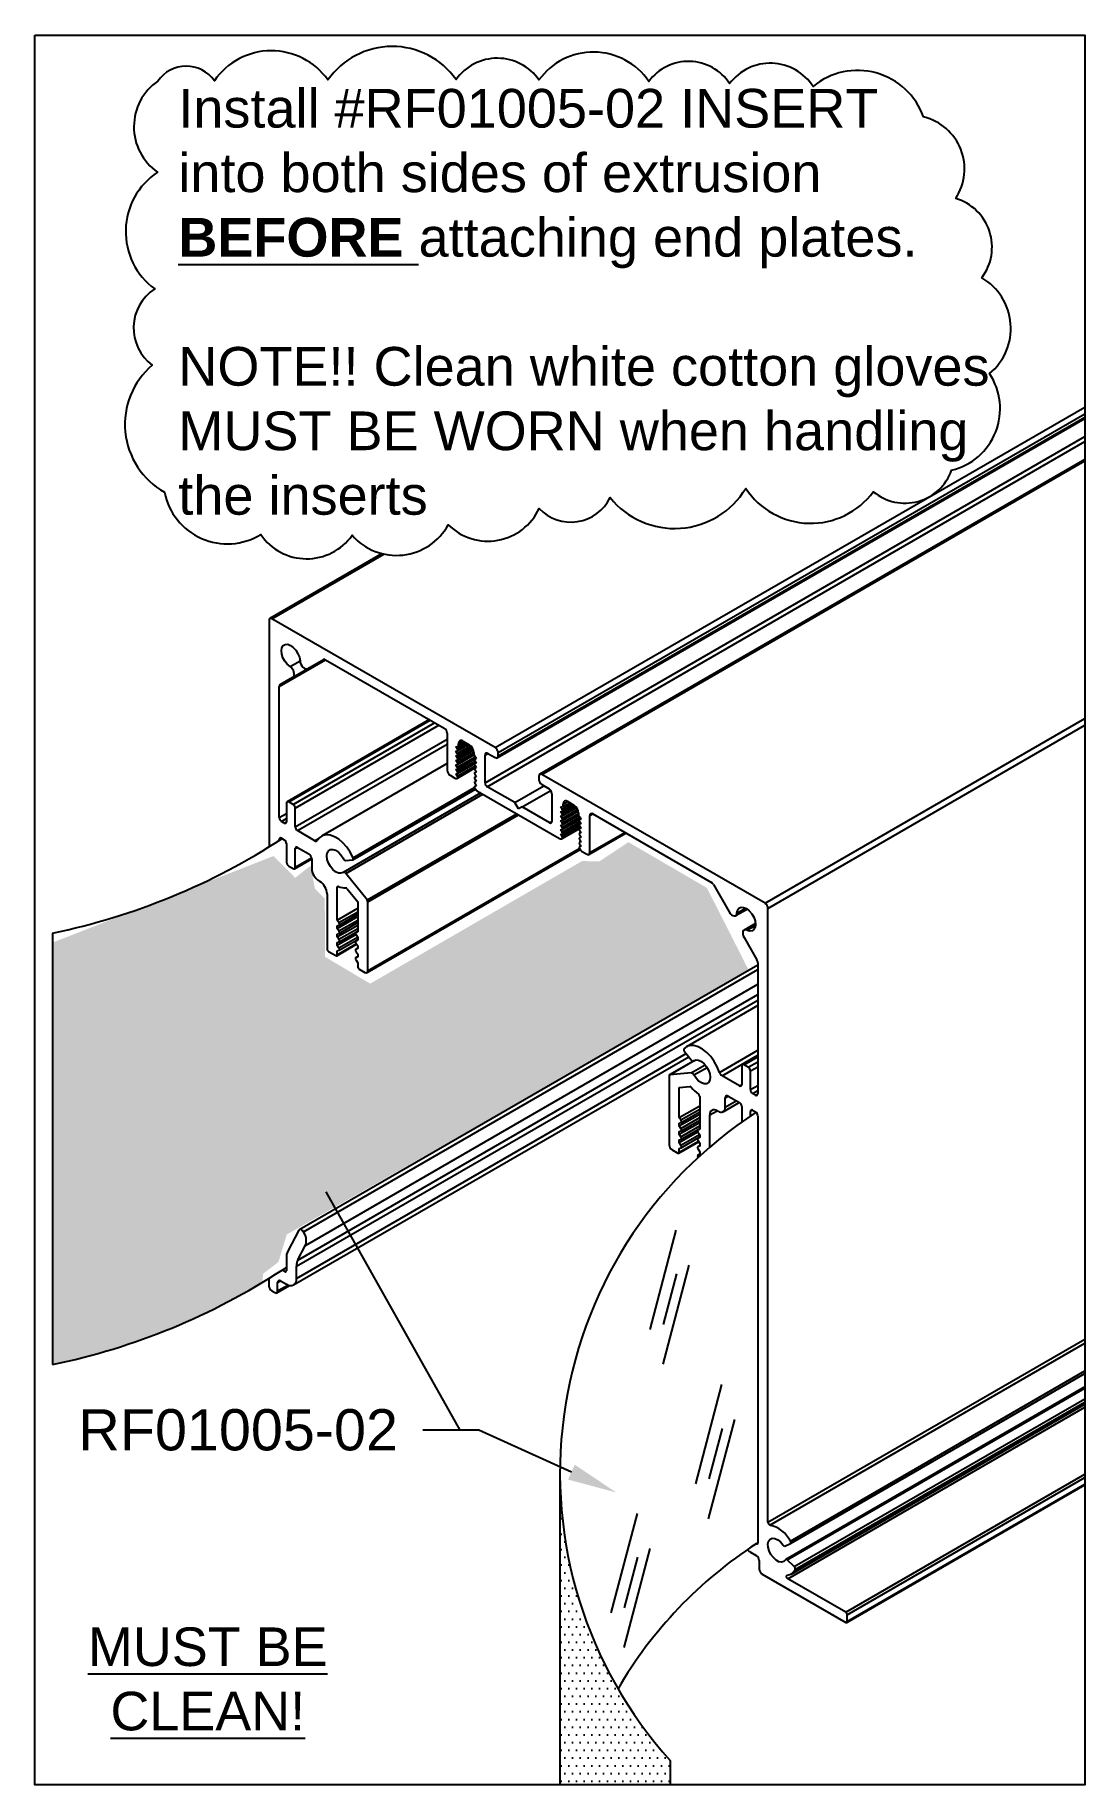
# Model space of a CAD drawing. Extents: x 0 to 5.1, y -8.5 to 0.
import ezdxf
from ezdxf import colors
from ezdxf.entities.mleader import LeaderData, LeaderLine
from ezdxf.math import Vec2, Vec3

# ---------------------------------------------------------------- set-up
doc = ezdxf.new("R2010")
doc.units = 0
doc.header["$LTSCALE"] = 0.5
doc.header["$MEASUREMENT"] = 0
for name, color, linetype in [('Dimension', 10, 'CONTINUOUS'), ('FAB DWG', 221, 'CONTINUOUS'), ('Housing', 150, 'CONTINUOUS')]:
    doc.layers.add(name, color=color, linetype=linetype)
doc.layers.add('Text-Unprinted', color=131, linetype='CONTINUOUS', plot=False)
doc.styles.add('LSAD_Standard', font='arial.ttf')
doc.styles.get("Standard").update_dxf_attribs({"font": 'arial.ttf'})

msp = doc.modelspace()

# ---------------------------------------------------------------- hatches: boundary and pattern name
at = {"layer": 'Dimension', "transparency": 16777216}
h = msp.add_hatch(dxfattribs=at)
h.set_pattern_fill('DOTS', color=256, scale=0.6)
h.set_pattern_definition([(0, (-409.49455, -2022.157356), (0.01875000015, 0.0375000003), [0, -0.0375000003])])
h.paths.add_polyline_path([(3.4693, -4.5471), (3.2642, -4.1431), (2.883, -3.9211), (2.7413, -4.0148), (2.6577, -4.0128), (1.6284, -4.6084), (1.4096, -4.4784), (1.4076, -4.1951), (1.3601, -4.1468), (1.3383, -4.0359), (1.2637, -4.0942), (1.1591, -3.9883), (0.7513, -4.1481, -0.02301), (0.473, -4.2572), (0.0851, -4.4091), (0.0851, -6.4585, 0.085024), (1.1067, -6.0584), (1.1069, -6.0189), (1.1828, -5.9603), (1.223, -5.827)])
h = msp.add_hatch(dxfattribs=at)
h.set_pattern_fill('DOTS', color=256, scale=0.6)
h.set_pattern_definition([(0, (-409.49455, -2022.157356), (0.01875000015, 0.0375000003), [0, -0.0375000003])])
edge = h.paths.add_edge_path()
edge.add_arc((4.6382, -6.9862), 2.0878, 180, 221.96808, ccw=False)
edge.add_line((2.5505, -6.9862), (2.5505, -8.5004))
edge.add_arc((2.8182, -11.1281), 2.6413, 84.18217, 95.81783, ccw=False)
edge.add_line((3.0859, -8.5004), (3.0859, -8.3823))

# ---------------------------------------------------------------- linework, layer by layer
for p, q in [((0.0851, -4.3626), (0.0851, -6.4585)), ((3.1134, -5.8061), (2.9863, -6.2877)), ((3.1764, -5.9757), (3.0493, -6.4573)), ((3.1163, -6.0186), (3.0517, -6.2636)), ((3.3352, -6.5563), (3.208, -7.038)), ((3.3981, -6.7259), (3.271, -7.2076)), ((3.3381, -6.7688), (3.2734, -7.0138)), ((2.5505, -8.5004), (2.5505, -6.9862)), ((2.9246, -7.1827), (2.7975, -7.6644)), ((2.9875, -7.3523), (2.8604, -7.834)), ((2.9275, -7.3952), (2.8628, -7.6402)), ((3.0859, -8.3823), (3.0859, -8.5004))]:
    msp.add_line(p, q, dxfattribs=at)
for centre, radius, start, end in [((-0.5721, -1.1805), 3.2493, 281.66991, 303.06345), ((4.6382, -6.9862), 2.0878, 122.90589, 221.96808), ((-0.5721, -3.2764), 3.2493, 281.66991, 303.06345), ((4.6382, -9.082), 2.0878, 122.90589, 149.87123)]:
    msp.add_arc(centre, radius, start, end, dxfattribs=at)
at = {"layer": 'FAB DWG', "transparency": 16777216}
msp.add_lwpolyline([(0.5968, -0.2237, 0.520567), (0.5947, -0.6666, 0.520567), (0.5817, -1.2336, 0.520567), (0.5692, -1.6044, 0.520567), (0.6291, -2.2213, 0.520567), (1.0963, -2.4268, 0.520567), (1.5405, -2.4305, 0.520567), (2.0078, -2.3788, 0.520567), (2.4491, -2.3004, 0.520567), (2.794, -2.2474, 0.520567), (3.4528, -2.2025, 0.520567), (4.0726, -2.2189, 0.520567), (4.4531, -2.1143, 0.520567), (4.637, -1.6448, 0.520567), (4.5999, -1.1793, 0.520567), (4.4727, -0.7936, 0.520567), (4.3165, -0.3982, 0.520567), (3.78, -0.2499, 0.520567), (3.3747, -0.2358, 0.520567), (2.9819, -0.2252, 0.520567), (2.4481, -0.2186, 0.520567), (2.0458, -0.2167, 0.520567), (1.4231, -0.2185, 0.520567), (0.8713, -0.2219, 0.520567)], format="xyb", close=True, dxfattribs=at)
at = {"layer": 'Housing', "linetype": 'Continuous', "lineweight": 25, "transparency": 16777216}
for p, q in [((2.2354, -3.4614), (5.1009, -1.8072)), ((2.2454, -3.5114), (5.1009, -1.8629)), ((2.2496, -3.4859), (5.1009, -1.8398)), ((2.2496, -3.5022), (5.1009, -1.8561)), ((2.1864, -3.6331), (5.1009, -1.9506)), ((2.197, -3.6515), (5.1009, -1.9751)), ((5.1009, -2.0622), (2.4521, -3.5913)), ((2.4621, -3.5923), (5.1009, -2.0689)), ((1.6867, -2.5195), (1.1411, -2.8344)), ((1.1511, -2.8354), (1.695, -2.5214)), ((1.137, -2.8436), (1.137, -3.944)), ((2.2354, -3.4614), (1.1511, -2.8354)), ((1.1865, -3.1646), (1.4115, -3.0347)), ((1.1906, -3.1555), (1.4021, -3.0334)), ((1.2391, -3.0682), (1.2875, -3.0403)), ((1.2531, -3.1194), (1.402, -3.0335)), ((1.3248, -3.078), (1.4018, -3.0335)), ((1.3248, -3.078), (1.4015, -3.0337)), ((1.4115, -3.0347), (1.9884, -3.3677)), ((1.1906, -3.1555), (1.2531, -3.1194)), ((1.1865, -3.8016), (1.1865, -3.1646)), ((1.9158, -3.3258), (1.2249, -3.7246)), ((1.2324, -3.7254), (1.9202, -3.3284)), ((1.2537, -3.7376), (1.9414, -3.3406)), ((1.2643, -3.756), (1.9626, -3.3529)), ((2.0025, -3.3922), (2.0025, -3.5719)), ((3.5464, -4.2182), (5.1009, -3.3208)), ((3.5606, -4.2427), (5.1009, -3.3535)), ((1.2643, -3.8465), (2.0025, -3.4203)), ((1.2749, -3.8648), (2.0025, -3.4448)), ((2.045, -3.4577), (2.0573, -3.4541)), ((2.0515, -3.4679), (2.045, -3.4577)), ((2.045, -3.4798), (2.0513, -3.4779)), ((2.0515, -3.4899), (2.045, -3.4798)), ((2.0515, -3.4679), (2.0981, -3.441)), ((2.0515, -3.4899), (2.1162, -3.4525)), ((2.0515, -3.5119), (2.1274, -3.4682)), ((2.0519, -3.4777), (2.1068, -3.446)), ((2.0519, -3.4997), (2.1221, -3.4592)), ((2.0519, -3.5218), (2.1304, -3.4765)), ((2.0573, -3.4427), (2.0792, -3.43)), ((2.0573, -3.4541), (2.0891, -3.4358)), ((2.0573, -3.4541), (2.0573, -3.4427)), ((2.0792, -3.43), (2.1097, -3.4477)), ((2.0025, -3.5389), (1.3918, -3.8915)), ((2.045, -3.5018), (2.0513, -3.5)), ((2.0515, -3.5119), (2.045, -3.5018)), ((2.045, -3.5239), (2.0513, -3.522)), ((2.0515, -3.534), (2.045, -3.5239)), ((2.045, -3.5459), (2.0513, -3.5441)), ((2.0515, -3.556), (2.045, -3.5459)), ((2.045, -3.568), (2.0513, -3.5661)), ((2.0515, -3.5781), (2.045, -3.568)), ((2.0515, -3.534), (2.1316, -3.4877)), ((2.0515, -3.556), (2.1379, -3.5062)), ((2.0515, -3.5781), (2.1379, -3.5282)), ((2.0515, -3.6001), (2.1379, -3.5502)), ((2.0519, -3.5438), (2.132, -3.4976)), ((2.0519, -3.5659), (2.1429, -3.5133)), ((2.0519, -3.5879), (2.1429, -3.5354)), ((2.0519, -3.61), (2.1429, -3.5574)), ((2.1316, -3.4856), (2.1316, -3.4971)), ((2.1316, -3.4971), (2.1439, -3.5149)), ((2.1433, -3.514), (2.137, -3.5176)), ((2.1433, -3.536), (2.137, -3.5397)), ((2.1433, -3.5581), (2.137, -3.5617)), ((2.1374, -3.5175), (2.1433, -3.514)), ((2.1439, -3.5149), (2.1374, -3.5175)), ((2.1374, -3.5395), (2.1433, -3.5361)), ((2.1439, -3.5369), (2.1374, -3.5395)), ((2.1374, -3.5615), (2.1433, -3.5581)), ((2.1439, -3.559), (2.1374, -3.5615)), ((2.1376, -3.5278), (2.1439, -3.5369)), ((2.1376, -3.5499), (2.1439, -3.559)), ((2.1864, -3.4984), (2.2005, -3.4902)), ((2.1864, -3.6331), (2.1864, -3.4984)), ((2.2005, -3.4902), (2.2354, -3.5104)), ((2.2496, -3.5022), (2.2496, -3.4859)), ((2.0167, -3.5964), (2.0398, -3.6097)), ((2.045, -3.59), (2.0513, -3.5882)), ((2.0515, -3.6001), (2.045, -3.59)), ((2.0489, -3.6112), (2.0515, -3.6101)), ((2.1433, -3.5801), (2.137, -3.5838)), ((2.1433, -3.6022), (2.137, -3.6058)), ((2.1433, -3.6242), (2.137, -3.6279)), ((2.1433, -3.6463), (2.137, -3.6499)), ((2.1374, -3.5836), (2.1433, -3.5802)), ((2.1439, -3.581), (2.1374, -3.5836)), ((2.1374, -3.6056), (2.1433, -3.6022)), ((2.1439, -3.6031), (2.1374, -3.6056)), ((2.1374, -3.6277), (2.1433, -3.6243)), ((2.1439, -3.6251), (2.1374, -3.6277)), ((2.1374, -3.6497), (2.1433, -3.6463)), ((2.1439, -3.6472), (2.1374, -3.6497)), ((2.1376, -3.5719), (2.1439, -3.581)), ((2.1376, -3.5939), (2.1439, -3.6031)), ((2.1376, -3.616), (2.1439, -3.6251)), ((2.1376, -3.638), (2.1439, -3.6472)), ((2.3308, -3.7287), (2.197, -3.6515)), ((2.3308, -3.7287), (2.4722, -3.6471)), ((2.448, -3.6004), (2.448, -3.6167)), ((3.5464, -4.2182), (2.4621, -3.5923)), ((2.4621, -3.6412), (2.4971, -3.6614)), ((1.2218, -3.7315), (1.2218, -3.822)), ((1.2537, -3.7376), (1.2324, -3.7254)), ((2.1652, -3.6821), (1.4973, -4.0677)), ((1.5101, -4.0731), (2.1763, -3.6885)), ((1.5443, -4.0064), (2.1394, -3.6629)), ((1.5452, -3.9965), (2.1356, -3.6556)), ((2.1374, -3.6597), (2.14, -3.6638)), ((2.1491, -3.6728), (2.5485, -3.9034)), ((2.3488, -3.7599), (2.3308, -3.7287)), ((2.3668, -3.7495), (2.5055, -3.6694)), ((2.5112, -3.6859), (2.5112, -3.8206)), ((2.5602, -3.7615), (2.6068, -3.7346)), ((2.5605, -3.7713), (2.6155, -3.7396)), ((2.5659, -3.7364), (2.5879, -3.7237)), ((2.5659, -3.7478), (2.5978, -3.7294)), ((2.5659, -3.7478), (2.5659, -3.7364)), ((2.5879, -3.7237), (2.6184, -3.7413)), ((1.1865, -3.8016), (1.2218, -3.7812)), ((1.1971, -3.8199), (1.2218, -3.8057)), ((1.2112, -3.8281), (1.1971, -3.8199)), ((1.2112, -3.8281), (1.2218, -3.822)), ((1.2643, -3.8465), (1.2643, -3.756)), ((1.6135, -4.2018), (2.3395, -3.7827)), ((1.6171, -4.2109), (2.3492, -3.7883)), ((2.3668, -3.7495), (2.3488, -3.7599)), ((2.5006, -3.8267), (2.3668, -3.7495)), ((2.5006, -3.8267), (2.5112, -3.8206)), ((2.5536, -3.7514), (2.5659, -3.7478)), ((2.5602, -3.7615), (2.5536, -3.7514)), ((2.5536, -3.7734), (2.5599, -3.7716)), ((2.5602, -3.7836), (2.5536, -3.7734)), ((2.5536, -3.7955), (2.5599, -3.7936)), ((2.5602, -3.8056), (2.5536, -3.7955)), ((2.5536, -3.8175), (2.5599, -3.8157)), ((2.5602, -3.8276), (2.5536, -3.8175)), ((2.5602, -3.7836), (2.6249, -3.7462)), ((2.5602, -3.8056), (2.636, -3.7618)), ((2.5602, -3.8276), (2.6403, -3.7814)), ((2.5602, -3.8497), (2.6466, -3.7998)), ((2.5602, -3.8717), (2.6466, -3.8219)), ((2.5605, -3.7934), (2.6307, -3.7529)), ((2.5605, -3.8154), (2.639, -3.7701)), ((2.5605, -3.8375), (2.6407, -3.7912)), ((2.5605, -3.8595), (2.6515, -3.807)), ((2.6403, -3.7793), (2.6403, -3.7907)), ((2.6403, -3.7907), (2.6526, -3.8085)), ((2.652, -3.8077), (2.6457, -3.8113)), ((2.6461, -3.8111), (2.652, -3.8077)), ((2.6526, -3.8085), (2.6461, -3.8111)), ((2.6463, -3.8215), (2.6526, -3.8306)), ((2.695, -3.792), (2.7092, -3.7839)), ((2.695, -3.9717), (2.695, -3.792)), ((2.7092, -3.7839), (3.2861, -4.1169)), ((1.1865, -3.9077), (1.1971, -3.9016)), ((1.1865, -3.9128), (1.1865, -3.9077)), ((1.1971, -3.9016), (1.2112, -3.9098)), ((1.3597, -3.9138), (1.2749, -3.8648)), ((1.3597, -3.9138), (1.3784, -3.903)), ((2.5536, -3.8396), (2.5599, -3.8377)), ((2.5602, -3.8497), (2.5536, -3.8396)), ((2.5536, -3.8616), (2.5599, -3.8598)), ((2.5602, -3.8717), (2.5536, -3.8616)), ((2.5536, -3.8837), (2.5599, -3.8818)), ((2.5602, -3.8938), (2.5536, -3.8837)), ((2.5576, -3.9048), (2.5602, -3.9038)), ((2.5602, -3.8938), (2.6466, -3.8439)), ((2.5605, -3.8816), (2.6515, -3.829)), ((2.5605, -3.9036), (2.6515, -3.8511)), ((2.652, -3.8297), (2.6457, -3.8333)), ((2.652, -3.8517), (2.6457, -3.8554)), ((2.652, -3.8738), (2.6457, -3.8774)), ((2.652, -3.8958), (2.6457, -3.8995)), ((2.6461, -3.8332), (2.652, -3.8297)), ((2.6526, -3.8306), (2.6461, -3.8332)), ((2.6461, -3.8552), (2.652, -3.8518)), ((2.6526, -3.8526), (2.6461, -3.8552)), ((2.6461, -3.8772), (2.652, -3.8738)), ((2.6526, -3.8747), (2.6461, -3.8772)), ((2.6461, -3.8993), (2.652, -3.8959)), ((2.6526, -3.8967), (2.6461, -3.8993)), ((2.6463, -3.8435), (2.6526, -3.8526)), ((2.6463, -3.8656), (2.6526, -3.8747)), ((2.6463, -3.8876), (2.6526, -3.8967)), ((2.6463, -3.9096), (2.6526, -3.9188)), ((2.6909, -3.9808), (2.8706, -3.8771)), ((2.695, -3.9717), (2.8648, -3.8737)), ((1.2218, -3.9281), (1.2218, -4.0186)), ((1.2643, -3.9526), (1.2749, -3.9465)), ((1.2643, -4.0431), (1.2643, -3.9526)), ((1.2749, -3.9465), (1.33, -3.9783)), ((1.6129, -4.5549), (2.6485, -3.9571)), ((1.6171, -4.5458), (2.6454, -3.9522)), ((2.652, -3.9179), (2.6457, -3.9215)), ((2.652, -3.9399), (2.6457, -3.9436)), ((2.6461, -3.9213), (2.652, -3.9179)), ((2.6526, -3.9188), (2.6461, -3.9213)), ((2.6461, -3.9434), (2.652, -3.94)), ((2.6526, -3.9408), (2.6461, -3.9434)), ((2.6461, -3.9534), (2.6487, -3.9574)), ((2.6463, -3.9317), (2.6526, -3.9408)), ((2.6578, -3.9665), (2.6809, -3.9798)), ((1.2324, -4.037), (1.2537, -4.0492)), ((1.2612, -4.05), (1.3441, -4.0021)), ((1.2643, -4.0431), (1.3434, -3.9974)), ((1.3441, -4.0028), (1.3441, -4.0477)), ((1.5101, -4.0098), (1.5429, -4.0068)), ((1.6135, -4.2018), (1.5101, -4.0731)), ((1.3795, -4.109), (1.3837, -4.1114)), ((1.4686, -4.1403), (1.4757, -4.1362)), ((1.4686, -4.2992), (1.4686, -4.1403)), ((1.5166, -4.1472), (1.5676, -4.2106)), ((3.2961, -4.1275), (3.3727, -4.2602)), ((1.4191, -4.1726), (1.4191, -4.4396)), ((1.4686, -4.2992), (1.5676, -4.2421)), ((1.5676, -4.2106), (1.5676, -4.3563)), ((1.6171, -4.5458), (1.6171, -4.2109)), ((3.4037, -4.2781), (3.4595, -4.2458)), ((3.4101, -4.2656), (3.452, -4.2414)), ((3.5606, -7.2251), (3.5606, -4.2427)), ((1.4686, -4.34), (1.5676, -4.2829)), ((1.4764, -4.3114), (1.4686, -4.2992)), ((1.4686, -4.3809), (1.5676, -4.3237)), ((1.4686, -4.327), (1.4764, -4.3239)), ((1.4686, -4.34), (1.4686, -4.327)), ((1.4764, -4.3114), (1.5676, -4.2588)), ((1.4764, -4.3522), (1.5676, -4.2996)), ((1.4769, -4.3237), (1.5676, -4.2713)), ((1.4769, -4.3645), (1.5676, -4.3121)), ((3.5003, -4.3164), (3.4445, -4.3486)), ((3.4584, -4.3493), (3.5004, -4.3251)), ((1.4665, -4.4728), (1.5626, -4.4173)), ((1.4764, -4.3522), (1.4686, -4.34)), ((1.4686, -4.3678), (1.4764, -4.3647)), ((1.4686, -4.3809), (1.4686, -4.3678)), ((1.4686, -4.4217), (1.5585, -4.3698)), ((1.4764, -4.393), (1.4686, -4.3809)), ((1.4686, -4.4086), (1.4764, -4.4055)), ((1.4686, -4.4217), (1.4686, -4.4086)), ((1.4686, -4.4682), (1.561, -4.4148)), ((1.4764, -4.393), (1.5676, -4.3404)), ((1.4764, -4.4339), (1.5662, -4.382)), ((1.4769, -4.4053), (1.5676, -4.353)), ((1.4769, -4.4461), (1.5676, -4.3938)), ((1.5676, -4.3548), (1.5592, -4.3596)), ((1.5676, -4.3957), (1.5592, -4.4005)), ((1.5597, -4.3594), (1.5676, -4.3549)), ((1.5676, -4.3563), (1.5597, -4.3594)), ((1.5597, -4.3719), (1.5676, -4.3841)), ((1.5597, -4.4003), (1.5676, -4.3957)), ((1.5676, -4.3972), (1.5597, -4.4003)), ((1.5597, -4.4128), (1.5676, -4.4249)), ((1.5676, -4.3841), (1.5676, -4.3972)), ((3.4445, -4.3844), (3.507, -4.4927)), ((1.4261, -4.4519), (1.4615, -4.4723)), ((1.4764, -4.4339), (1.4686, -4.4217)), ((1.4686, -4.4494), (1.4764, -4.4464)), ((1.4686, -4.4682), (1.4686, -4.4494)), ((1.5676, -4.4365), (1.5592, -4.4413)), ((1.5676, -4.4773), (1.5592, -4.4821)), ((1.5597, -4.4411), (1.5676, -4.4365)), ((1.5676, -4.438), (1.5597, -4.4411)), ((1.5597, -4.4536), (1.5676, -4.4658)), ((1.5597, -4.4819), (1.5676, -4.4774)), ((1.5676, -4.4788), (1.5597, -4.4819)), ((1.5597, -4.4944), (1.5676, -4.5066)), ((1.5676, -4.4249), (1.5676, -4.438)), ((1.5676, -4.4658), (1.5676, -4.4788)), ((3.5111, -4.5189), (1.287, -5.8028)), ((1.3036, -5.8141), (3.5111, -4.5398)), ((1.5676, -4.5066), (1.5676, -4.5254)), ((1.5746, -4.5376), (1.6029, -4.5539)), ((3.5111, -4.5066), (3.5111, -5.1435)), ((1.2767, -5.9509), (3.5111, -4.661)), ((1.314, -5.8799), (3.5111, -4.6115)), ((1.2706, -5.9813), (3.5111, -4.6879)), ((3.5111, -4.7145), (3.1643, -4.9147)), ((1.2557, -6.0713), (3.1763, -4.9643)), ((1.2707, -6.0407), (3.1633, -4.9481)), ((3.1986, -4.9842), (3.0826, -5.0512)), ((3.084, -5.0507), (3.2057, -4.9805)), ((3.1547, -4.9373), (3.1875, -4.9781)), ((3.1875, -5.0415), (3.2554, -5.0023)), ((3.2003, -4.9836), (3.2056, -4.9805)), ((3.2008, -4.9833), (3.2054, -4.9806)), ((3.2008, -5.0517), (3.2647, -5.0149)), ((3.3252, -5.0392), (3.5111, -4.9319)), ((3.3379, -5.0558), (3.5111, -4.9558)), ((3.4333, -5.0081), (3.4333, -5.0986)), ((3.5111, -4.9582), (3.4364, -5.0013)), ((3.4439, -5.002), (3.5111, -4.9632)), ((3.4651, -5.0143), (3.4439, -5.002)), ((3.4651, -5.0143), (3.5111, -4.9877)), ((3.4757, -5.0326), (3.5111, -5.0122)), ((3.0805, -5.0558), (3.0805, -5.3906)), ((3.1875, -5.0415), (3.084, -5.0507)), ((3.4227, -5.1048), (3.3379, -5.0558)), ((3.4227, -5.1048), (3.4333, -5.0986)), ((3.4757, -5.1231), (3.4757, -5.0326)), ((3.13, -5.1126), (3.181, -5.1081)), ((3.13, -5.2583), (3.13, -5.1126)), ((3.229, -5.1565), (3.229, -5.3155)), ((3.3431, -5.2306), (3.4211, -5.1855)), ((3.3534, -5.1628), (3.3676, -5.1546)), ((3.3534, -5.2077), (3.3534, -5.1628)), ((3.3534, -5.2077), (3.4065, -5.1771)), ((3.3676, -5.1546), (3.4227, -5.1864)), ((3.4757, -5.1231), (3.5111, -5.1027)), ((3.4863, -5.1415), (3.5111, -5.1272)), ((3.5005, -5.1497), (3.4863, -5.1415)), ((3.5005, -5.1497), (3.5111, -5.1435)), ((3.13, -5.2583), (3.229, -5.2012)), ((3.13, -5.2991), (3.229, -5.242)), ((3.1379, -5.2705), (3.13, -5.2583)), ((3.1379, -5.2705), (3.229, -5.2179)), ((3.1379, -5.3113), (3.229, -5.2587)), ((3.1383, -5.2828), (3.229, -5.2304)), ((3.2785, -5.2461), (3.3139, -5.2256)), ((3.2785, -5.4019), (3.2785, -5.2461)), ((3.3138, -5.2256), (3.3181, -5.2281)), ((3.4333, -5.2048), (3.4333, -5.2812)), ((3.4757, -5.2293), (3.4863, -5.2232)), ((3.4757, -5.252), (3.4757, -5.2293)), ((3.4863, -5.2232), (3.5005, -5.2313)), ((3.5111, -5.2497), (3.5111, -7.3251)), ((3.13, -5.34), (3.229, -5.2828)), ((3.13, -5.2861), (3.1379, -5.283)), ((3.13, -5.2991), (3.13, -5.2861)), ((3.1379, -5.3113), (3.13, -5.2991)), ((3.13, -5.3269), (3.1379, -5.3238)), ((3.13, -5.34), (3.13, -5.3269)), ((3.13, -5.3808), (3.2199, -5.3289)), ((3.1379, -5.3521), (3.13, -5.34)), ((3.1379, -5.3521), (3.229, -5.2995)), ((3.1379, -5.393), (3.2276, -5.3411)), ((3.1383, -5.3236), (3.229, -5.2713)), ((3.1383, -5.3644), (3.229, -5.3121)), ((3.1383, -5.4053), (3.229, -5.3529)), ((3.229, -5.314), (3.2207, -5.3188)), ((3.229, -5.3548), (3.2207, -5.3596)), ((3.2211, -5.3186), (3.229, -5.314)), ((3.229, -5.3155), (3.2211, -5.3186)), ((3.2211, -5.3311), (3.229, -5.3432)), ((3.2211, -5.3594), (3.229, -5.3548)), ((3.229, -5.3432), (3.229, -5.3563)), ((3.0946, -5.4151), (3.1229, -5.4314)), ((3.1279, -5.4319), (3.2241, -5.3764)), ((3.13, -5.3677), (3.1379, -5.3647)), ((3.13, -5.3808), (3.13, -5.3677)), ((3.13, -5.4273), (3.2225, -5.374)), ((3.1379, -5.393), (3.13, -5.3808)), ((3.13, -5.4086), (3.1379, -5.4055)), ((3.13, -5.4273), (3.13, -5.4086)), ((3.229, -5.3956), (3.2207, -5.4004)), ((3.229, -5.4364), (3.2207, -5.4413)), ((3.229, -5.3563), (3.2211, -5.3594)), ((3.2211, -5.3719), (3.229, -5.3841)), ((3.2211, -5.4002), (3.229, -5.3957)), ((3.229, -5.3971), (3.2211, -5.4002)), ((3.2211, -5.4127), (3.229, -5.4249)), ((3.2211, -5.441), (3.229, -5.4365)), ((3.229, -5.4379), (3.2211, -5.441)), ((3.229, -5.3841), (3.229, -5.3971)), ((3.229, -5.4249), (3.229, -5.4379)), ((3.5606, -7.2251), (5.1009, -6.3359)), ((3.5703, -7.2383), (5.1009, -6.3547)), ((3.6695, -7.3159), (5.1009, -6.4895)), ((3.6697, -7.3279), (5.1009, -6.5017)), ((5.1009, -6.5667), (3.6476, -7.4057)), ((3.6548, -7.4079), (5.1009, -6.573)), ((3.6886, -7.4401), (5.1009, -6.6248)), ((3.6576, -7.4996), (5.1009, -6.6664)), ((3.6728, -7.4763), (5.1009, -6.6519)), ((3.693, -7.4536), (5.1009, -6.6408)), ((3.9391, -7.662), (5.1009, -6.9913)), ((3.9441, -7.7115), (5.1009, -7.0437)), ((3.9461, -7.6743), (5.1009, -7.0076)), ((3.9461, -7.7069), (5.1009, -7.0403)), ((3.4757, -7.3701), (3.504, -7.3864)), ((3.504, -7.3292), (3.5111, -7.3251)), ((3.643, -7.3403), (3.6695, -7.328)), ((3.5182, -7.4109), (3.5182, -7.4517)), ((3.5323, -7.4762), (3.9391, -7.711)), ((3.6886, -7.4401), (3.6548, -7.4079)), ((3.9391, -7.662), (3.6576, -7.4996)), ((3.9461, -7.7069), (3.9461, -7.6743))]:
    msp.add_line(p, q, dxfattribs=at)
at = {"layer": 'Housing', "linetype": 'Continuous', "transparency": 16777216}
for p, q in [((1.2814, -5.8066), (1.2277, -5.9085)), ((1.2211, -5.9392), (1.2211, -6.0032)), ((1.2772, -5.9498), (1.3147, -5.8787)), ((1.2006, -5.9995), (1.2211, -5.9877)), ((1.214, -6.0073), (1.2006, -5.9995)), ((1.214, -6.0073), (1.2211, -6.0032)), ((1.2706, -6.0399), (1.2706, -5.9804)), ((1.1363, -6.0454), (1.1363, -6.0767)), ((1.1504, -6.1012), (1.1645, -6.1093)), ((1.1745, -6.1103), (1.2357, -6.075)), ((1.1787, -6.0603), (1.1928, -6.0522)), ((1.1787, -6.1012), (1.1787, -6.0603)), ((1.1787, -6.1012), (1.228, -6.0727)), ((1.1928, -6.0522), (1.2211, -6.0685))]:
    msp.add_line(p, q, dxfattribs=at)
at = {"layer": 'Housing', "linetype": 'Continuous', "lineweight": 25, "transparency": 16777216, "flags": 128}
for points in [[(1.2391, -3.0682), (1.2258, -3.0569), (1.2139, -3.0421), (1.2046, -3.025), (1.1989, -3.0073), (1.1971, -2.9906), (1.1995, -2.9763), (1.2059, -2.9659), (1.2156, -2.9603), (1.2277, -2.96), (1.2413, -2.965), (1.2549, -2.9749), (1.2674, -2.9888), (1.2775, -3.0054), (1.2844, -3.0231), (1.2875, -3.0403)], [(1.2875, -3.0403), (1.2888, -3.0481), (1.2918, -3.0561), (1.2962, -3.0638), (1.3017, -3.0704), (1.3078, -3.0755), (1.314, -3.0785), (1.3199, -3.0794), (1.3248, -3.078)], [(1.2531, -3.1194), (1.2568, -3.1158), (1.259, -3.1103), (1.2595, -3.1034), (1.2581, -3.0955), (1.2551, -3.0875), (1.2507, -3.0799), (1.2452, -3.0732), (1.2391, -3.0682)], [(2.0513, -3.4779), (2.0522, -3.4775), (2.0529, -3.4767), (2.0533, -3.4755), (2.0535, -3.4742), (2.0534, -3.4727), (2.053, -3.4711), (2.0524, -3.4694), (2.0515, -3.4679)], [(2.0513, -3.5), (2.0522, -3.4995), (2.0529, -3.4987), (2.0533, -3.4976), (2.0535, -3.4962), (2.0534, -3.4947), (2.053, -3.4931), (2.0524, -3.4915), (2.0515, -3.4899)], [(2.0513, -3.522), (2.0522, -3.5216), (2.0529, -3.5207), (2.0533, -3.5196), (2.0535, -3.5183), (2.0534, -3.5168), (2.053, -3.5151), (2.0524, -3.5135), (2.0515, -3.5119)], [(2.0513, -3.5441), (2.0522, -3.5436), (2.0529, -3.5428), (2.0533, -3.5417), (2.0535, -3.5403), (2.0534, -3.5388), (2.053, -3.5372), (2.0524, -3.5356), (2.0515, -3.534)], [(2.0513, -3.5661), (2.0522, -3.5657), (2.0529, -3.5648), (2.0533, -3.5637), (2.0535, -3.5624), (2.0534, -3.5609), (2.053, -3.5592), (2.0524, -3.5576), (2.0515, -3.556)], [(2.1374, -3.5175), (2.1365, -3.518), (2.1359, -3.5189), (2.1355, -3.5201), (2.1354, -3.5215), (2.1356, -3.523), (2.136, -3.5246), (2.1367, -3.5263), (2.1376, -3.5278)], [(2.1374, -3.5395), (2.1365, -3.5401), (2.1359, -3.5409), (2.1355, -3.5421), (2.1354, -3.5435), (2.1356, -3.5451), (2.136, -3.5467), (2.1367, -3.5483), (2.1376, -3.5499)], [(2.1374, -3.5615), (2.1365, -3.5621), (2.1359, -3.563), (2.1355, -3.5642), (2.1354, -3.5656), (2.1356, -3.5671), (2.136, -3.5687), (2.1367, -3.5704), (2.1376, -3.5719)], [(2.0513, -3.5882), (2.0522, -3.5877), (2.0529, -3.5869), (2.0533, -3.5858), (2.0535, -3.5844), (2.0534, -3.5829), (2.053, -3.5813), (2.0524, -3.5797), (2.0515, -3.5781)], [(2.0515, -3.6101), (2.0523, -3.6096), (2.053, -3.6088), (2.0534, -3.6076), (2.0535, -3.6063), (2.0534, -3.6048), (2.053, -3.6032), (2.0523, -3.6017), (2.0515, -3.6001)], [(2.1374, -3.5836), (2.1365, -3.5841), (2.1359, -3.585), (2.1355, -3.5862), (2.1354, -3.5876), (2.1356, -3.5892), (2.136, -3.5908), (2.1367, -3.5924), (2.1376, -3.5939)], [(2.1374, -3.6056), (2.1365, -3.6062), (2.1359, -3.6071), (2.1355, -3.6083), (2.1354, -3.6096), (2.1356, -3.6112), (2.136, -3.6128), (2.1367, -3.6145), (2.1376, -3.616)], [(2.1374, -3.6277), (2.1365, -3.6282), (2.1359, -3.6291), (2.1355, -3.6303), (2.1354, -3.6317), (2.1356, -3.6332), (2.136, -3.6349), (2.1367, -3.6365), (2.1376, -3.638)], [(2.1374, -3.6497), (2.1366, -3.6503), (2.1359, -3.6511), (2.1355, -3.6522), (2.1354, -3.6536), (2.1355, -3.6551), (2.1359, -3.6566), (2.1366, -3.6582), (2.1374, -3.6597)], [(2.5599, -3.7716), (2.5609, -3.7711), (2.5616, -3.7703), (2.562, -3.7692), (2.5622, -3.7678), (2.5621, -3.7663), (2.5617, -3.7647), (2.561, -3.7631), (2.5602, -3.7615)], [(2.5599, -3.7936), (2.5609, -3.7932), (2.5616, -3.7924), (2.562, -3.7912), (2.5622, -3.7899), (2.5621, -3.7884), (2.5617, -3.7868), (2.561, -3.7851), (2.5602, -3.7836)], [(2.5599, -3.8157), (2.5609, -3.8152), (2.5616, -3.8144), (2.562, -3.8133), (2.5622, -3.8119), (2.5621, -3.8104), (2.5617, -3.8088), (2.561, -3.8072), (2.5602, -3.8056)], [(2.6461, -3.8111), (2.6452, -3.8117), (2.6446, -3.8125), (2.6442, -3.8137), (2.6441, -3.8151), (2.6442, -3.8167), (2.6447, -3.8183), (2.6454, -3.8199), (2.6463, -3.8215)], [(1.5452, -3.9965), (1.5316, -3.9703), (1.5151, -3.946), (1.4962, -3.9246), (1.4759, -3.9072), (1.455, -3.8944), (1.4344, -3.8869), (1.4151, -3.8849), (1.3978, -3.8886), (1.3834, -3.8977), (1.3724, -3.9119)], [(2.5599, -3.8377), (2.5609, -3.8373), (2.5616, -3.8364), (2.562, -3.8353), (2.5622, -3.834), (2.5621, -3.8325), (2.5617, -3.8308), (2.561, -3.8292), (2.5602, -3.8276)], [(2.5599, -3.8598), (2.5609, -3.8593), (2.5616, -3.8585), (2.562, -3.8574), (2.5622, -3.856), (2.5621, -3.8545), (2.5617, -3.8529), (2.561, -3.8513), (2.5602, -3.8497)], [(2.5599, -3.8818), (2.5609, -3.8814), (2.5616, -3.8805), (2.562, -3.8794), (2.5622, -3.8781), (2.5621, -3.8766), (2.5617, -3.8749), (2.561, -3.8733), (2.5602, -3.8717)], [(2.5602, -3.9038), (2.561, -3.9033), (2.5617, -3.9024), (2.5621, -3.9013), (2.5622, -3.9), (2.5621, -3.8985), (2.5617, -3.8969), (2.561, -3.8953), (2.5602, -3.8938)], [(2.6461, -3.8332), (2.6452, -3.8337), (2.6446, -3.8346), (2.6442, -3.8358), (2.6441, -3.8372), (2.6442, -3.8387), (2.6447, -3.8403), (2.6454, -3.842), (2.6463, -3.8435)], [(2.6461, -3.8552), (2.6452, -3.8558), (2.6446, -3.8566), (2.6442, -3.8578), (2.6441, -3.8592), (2.6442, -3.8608), (2.6447, -3.8624), (2.6454, -3.864), (2.6463, -3.8656)], [(2.6461, -3.8772), (2.6452, -3.8778), (2.6446, -3.8787), (2.6442, -3.8799), (2.6441, -3.8813), (2.6442, -3.8828), (2.6447, -3.8844), (2.6454, -3.8861), (2.6463, -3.8876)], [(2.6461, -3.8993), (2.6452, -3.8998), (2.6446, -3.9007), (2.6442, -3.9019), (2.6441, -3.9033), (2.6442, -3.9049), (2.6447, -3.9065), (2.6454, -3.9081), (2.6463, -3.9096)], [(1.4967, -4.068), (1.4863, -4.0722), (1.4737, -4.0711), (1.4601, -4.0648), (1.4467, -4.0538), (1.4348, -4.0393), (1.4254, -4.0224), (1.4194, -4.0047), (1.4173, -3.9879), (1.4194, -3.9735), (1.4254, -3.9628), (1.4348, -3.9567), (1.4467, -3.9559), (1.4601, -3.9604), (1.4737, -3.9698), (1.4863, -3.9833), (1.4967, -3.9995)], [(2.6461, -3.9213), (2.6452, -3.9219), (2.6446, -3.9228), (2.6442, -3.924), (2.6441, -3.9253), (2.6442, -3.9269), (2.6447, -3.9285), (2.6454, -3.9302), (2.6463, -3.9317)], [(2.6461, -3.9434), (2.6452, -3.9439), (2.6446, -3.9448), (2.6442, -3.9459), (2.6441, -3.9472), (2.6442, -3.9487), (2.6446, -3.9503), (2.6452, -3.9519), (2.6461, -3.9534)], [(1.5101, -4.0731), (1.5084, -4.0713), (1.5066, -4.0697), (1.5048, -4.0684), (1.503, -4.0676), (1.5012, -4.0671), (1.4996, -4.067), (1.4981, -4.0673), (1.4967, -4.068)], [(1.5429, -4.0068), (1.544, -4.0065), (1.545, -4.0059), (1.5458, -4.0048), (1.5462, -4.0035), (1.5464, -4.002), (1.5463, -4.0002), (1.5459, -3.9984), (1.5452, -3.9965)], [(1.4686, -4.1403), (1.4687, -4.1389), (1.469, -4.1376), (1.4696, -4.1366), (1.4704, -4.1359), (1.4713, -4.1354), (1.4724, -4.1352), (1.4735, -4.1353), (1.4748, -4.1358)], [(3.4101, -4.2656), (3.4131, -4.2519), (3.42, -4.2422), (3.4302, -4.2374), (3.4427, -4.2379), (3.4563, -4.2437), (3.4698, -4.2543), (3.482, -4.2687), (3.4917, -4.2855), (3.4981, -4.3033), (3.5005, -4.3203), (3.4987, -4.335), (3.4929, -4.346), (3.4837, -4.3524), (3.4718, -4.3536), (3.4584, -4.3493)], [(1.4764, -4.3239), (1.4775, -4.3232), (1.4783, -4.3222), (1.4788, -4.3208), (1.479, -4.3191), (1.4788, -4.3172), (1.4783, -4.3152), (1.4775, -4.3133), (1.4764, -4.3114)], [(3.3727, -4.2602), (3.3777, -4.2674), (3.3836, -4.2733), (3.3898, -4.2774), (3.3959, -4.2794), (3.4014, -4.2791), (3.4058, -4.2765), (3.4088, -4.2719), (3.4101, -4.2656)], [(1.4764, -4.3647), (1.4775, -4.364), (1.4783, -4.363), (1.4788, -4.3616), (1.479, -4.3599), (1.4788, -4.358), (1.4783, -4.3561), (1.4775, -4.3541), (1.4764, -4.3522)], [(1.4764, -4.4055), (1.4775, -4.4049), (1.4783, -4.4038), (1.4788, -4.4024), (1.479, -4.4007), (1.4788, -4.3989), (1.4783, -4.3969), (1.4775, -4.3949), (1.4764, -4.393)], [(1.5597, -4.3594), (1.5586, -4.3601), (1.5578, -4.3612), (1.5573, -4.3626), (1.5572, -4.3642), (1.5573, -4.3661), (1.5578, -4.3681), (1.5586, -4.37), (1.5597, -4.3719)], [(1.5597, -4.4003), (1.5586, -4.4009), (1.5578, -4.402), (1.5573, -4.4034), (1.5572, -4.4051), (1.5573, -4.4069), (1.5578, -4.4089), (1.5586, -4.4109), (1.5597, -4.4128)], [(3.4584, -4.3493), (3.4523, -4.3474), (3.4468, -4.3476), (3.4424, -4.3502), (3.4394, -4.3548), (3.4381, -4.3611), (3.4385, -4.3685), (3.4407, -4.3765), (3.4445, -4.3844)], [(1.4764, -4.4464), (1.4775, -4.4457), (1.4783, -4.4446), (1.4788, -4.4432), (1.479, -4.4416), (1.4788, -4.4397), (1.4783, -4.4377), (1.4775, -4.4357), (1.4764, -4.4339)], [(1.5597, -4.4411), (1.5586, -4.4418), (1.5578, -4.4428), (1.5573, -4.4442), (1.5572, -4.4459), (1.5573, -4.4477), (1.5578, -4.4497), (1.5586, -4.4517), (1.5597, -4.4536)], [(1.5597, -4.4819), (1.5586, -4.4826), (1.5578, -4.4836), (1.5573, -4.485), (1.5572, -4.4867), (1.5573, -4.4886), (1.5578, -4.4905), (1.5586, -4.4925), (1.5597, -4.4944)], [(3.3252, -5.0392), (3.3142, -5.0123), (3.2998, -4.9865), (3.2825, -4.9629), (3.2631, -4.9426), (3.2426, -4.9264), (3.2217, -4.915), (3.2014, -4.909), (3.1825, -4.9086), (3.166, -4.9138), (3.1524, -4.9243)], [(3.1875, -4.9781), (3.1892, -4.98), (3.1909, -4.9816), (3.1927, -4.9828), (3.1946, -4.9837), (3.1963, -4.9842), (3.198, -4.9843), (3.1995, -4.984), (3.2008, -4.9833)], [(3.2008, -4.9833), (3.2112, -4.979), (3.2238, -4.9801), (3.2374, -4.9865), (3.2508, -4.9974), (3.2628, -5.012), (3.2722, -5.0289), (3.2782, -5.0466), (3.2803, -5.0634), (3.2782, -5.0778), (3.2722, -5.0885), (3.2628, -5.0945), (3.2508, -5.0953), (3.2374, -5.0908), (3.2238, -5.0814), (3.2112, -5.068), (3.2008, -5.0517)], [(3.1379, -5.283), (3.1389, -5.2823), (3.1397, -5.2813), (3.1402, -5.2799), (3.1404, -5.2782), (3.1402, -5.2763), (3.1397, -5.2744), (3.1389, -5.2724), (3.1379, -5.2705)], [(3.1379, -5.3238), (3.1389, -5.3232), (3.1397, -5.3221), (3.1402, -5.3207), (3.1404, -5.319), (3.1402, -5.3172), (3.1397, -5.3152), (3.1389, -5.3132), (3.1379, -5.3113)], [(3.1379, -5.3647), (3.1389, -5.364), (3.1397, -5.3629), (3.1402, -5.3615), (3.1404, -5.3599), (3.1402, -5.358), (3.1397, -5.356), (3.1389, -5.354), (3.1379, -5.3521)], [(3.2211, -5.3186), (3.2201, -5.3192), (3.2193, -5.3203), (3.2188, -5.3217), (3.2186, -5.3233), (3.2188, -5.3252), (3.2193, -5.3272), (3.2201, -5.3292), (3.2211, -5.3311)], [(3.1379, -5.4055), (3.1389, -5.4048), (3.1397, -5.4038), (3.1402, -5.4024), (3.1404, -5.4007), (3.1402, -5.3988), (3.1397, -5.3969), (3.1389, -5.3949), (3.1379, -5.393)], [(3.2211, -5.3594), (3.2201, -5.36), (3.2193, -5.3611), (3.2188, -5.3625), (3.2186, -5.3642), (3.2188, -5.366), (3.2193, -5.368), (3.2201, -5.37), (3.2211, -5.3719)], [(3.2211, -5.4002), (3.2201, -5.4009), (3.2193, -5.4019), (3.2188, -5.4033), (3.2186, -5.405), (3.2188, -5.4069), (3.2193, -5.4088), (3.2201, -5.4108), (3.2211, -5.4127)], [(3.2211, -5.441), (3.2201, -5.4417), (3.2193, -5.4428), (3.2188, -5.4442), (3.2186, -5.4458), (3.2188, -5.4477), (3.2193, -5.4497), (3.2201, -5.4516), (3.2211, -5.4535)], [(3.6463, -7.4071), (3.6382, -7.4154), (3.6272, -7.4187), (3.6141, -7.4164), (3.6003, -7.4089), (3.587, -7.3968), (3.5754, -7.3814), (3.5667, -7.3639), (3.5617, -7.3461), (3.5608, -7.3296), (3.5641, -7.316), (3.5713, -7.3066), (3.5818, -7.3021), (3.5945, -7.3031), (3.6082, -7.3094), (3.6218, -7.3205), (3.6338, -7.3354)], [(3.6695, -7.328), (3.6704, -7.3273), (3.6712, -7.3263), (3.6716, -7.3249), (3.6718, -7.3233), (3.6716, -7.3215), (3.6712, -7.3196), (3.6705, -7.3177), (3.6695, -7.3159)], [(3.6548, -7.4079), (3.6536, -7.4069), (3.6523, -7.4061), (3.6511, -7.4055), (3.6499, -7.4053), (3.6488, -7.4053), (3.6478, -7.4056), (3.6469, -7.4062), (3.6463, -7.4071)], [(3.6576, -7.4996), (3.6554, -7.4978), (3.6533, -7.4954), (3.6518, -7.4926), (3.6508, -7.4896), (3.6506, -7.4868), (3.6511, -7.4845), (3.6523, -7.483), (3.654, -7.4823)]]:
    msp.add_lwpolyline(points, dxfattribs=at)
at = {"layer": 'Housing', "linetype": 'Continuous', "transparency": 16777216, "flags": 128}
msp.add_lwpolyline([(1.3032, -5.8135), (1.3005, -5.8099), (1.2975, -5.8069), (1.2943, -5.8046), (1.2911, -5.8032), (1.288, -5.8027), (1.2853, -5.8031), (1.2831, -5.8044), (1.2814, -5.8066)], dxfattribs=at)
at = {"layer": 'Housing', "linetype": 'Continuous', "lineweight": 25, "transparency": 16777216}
for centre, radius, start, end in [((1.1456, -2.8422), 0.00873, 50.79604, 189.21398), ((1.4056, -3.0429), 0.0101, 54.3797, 114.31535), ((1.1965, -3.1636), 0.0101, 125.6989, 185.61969), ((1.9718, -3.3936), 0.0307, 2.60557, 57.39474), ((2.0706, -3.4405), 0.0135, 50.79707, 189.21369), ((2.084, -3.4878), 0.0476, 2.60569, 57.39433), ((2.2189, -3.4873), 0.0307, 2.60561, 57.39469), ((2.195, -3.497), 0.00873, 50.79626, 189.21367), ((2.2409, -3.5036), 0.00873, 230.79752, 9.21378), ((2.0332, -3.5705), 0.0307, 182.60564, 237.39467), ((2.0458, -3.6009), 0.0107, 235.59212, 286.56186), ((2.2094, -3.6321), 0.0231, 182.60599, 237.39397), ((2.4566, -3.599), 0.00873, 50.79623, 189.21361), ((2.4787, -3.6154), 0.0307, 182.60563, 237.39419), ((1.2283, -3.7304), 0.00655, 50.79453, 189.21622), ((1.2412, -3.757), 0.0231, 2.60469, 57.39531), ((2.1638, -3.649), 0.028, 211.81576, 238.32372), ((2.4805, -3.6873), 0.0307, 2.60558, 57.39469), ((2.5793, -3.7342), 0.0135, 50.79707, 189.21369), ((1.2095, -3.8005), 0.0231, 182.60583, 237.39417), ((1.2154, -3.823), 0.00655, 230.79734, 9.21341), ((2.5047, -3.8217), 0.00655, 230.79776, 9.21311), ((2.5927, -3.7815), 0.0476, 2.60567, 57.39437), ((2.7037, -3.7906), 0.00873, 50.79628, 189.21356), ((1.1929, -3.9067), 0.00655, 50.79453, 189.21622), ((1.1988, -3.9292), 0.0231, 2.60434, 57.39566), ((1.2873, -3.8454), 0.0231, 182.60583, 237.39417), ((2.5545, -3.8946), 0.0107, 235.59218, 286.56186), ((1.2707, -3.9516), 0.00655, 50.79453, 189.21622), ((1.3134, -4.0042), 0.0307, 2.60543, 57.39481), ((1.3652, -3.9072), 0.0086, 229.95634, 326.9598), ((2.6725, -3.9426), 0.028, 211.81574, 238.3237), ((2.6864, -3.9731), 0.00873, 230.79624, 9.21378), ((1.2449, -4.0176), 0.0231, 182.60502, 237.39562), ((1.2578, -4.0442), 0.00655, 230.79505, 9.21376), ((1.4209, -4.0442), 0.0768, 182.60557, 237.39434), ((1.512, -3.9934), 0.0165, 201.65706, 263.07149), ((1.3423, -4.1761), 0.0768, 2.60533, 57.39476), ((1.5085, -4.0628), 0.0804, 245.2099, 270.89046), ((1.5088, -4.1525), 0.00936, 33.89967, 84.49758), ((3.2708, -4.1414), 0.0289, 28.85514, 58.04615), ((1.6017, -4.2116), 0.0153, 2.63964, 39.77183), ((3.5299, -4.2441), 0.0307, 2.60543, 57.39481), ((1.4344, -4.439), 0.0154, 182.60542, 237.39507), ((1.4643, -4.4689), 0.00437, 230.79669, 9.21406), ((3.4823, -4.5076), 0.0289, 1.95752, 31.14328), ((1.5829, -4.5247), 0.0154, 182.60598, 237.39451), ((1.6084, -4.5472), 0.00873, 230.79608, 9.21431), ((3.1626, -4.9292), 0.0113, 154.33374, 225.73259), ((3.4398, -5.0071), 0.00655, 50.79527, 189.21548), ((3.4527, -5.0337), 0.0231, 2.60469, 57.39531), ((3.0848, -5.0551), 0.0044, 100.54764, 189.25186), ((3.1855, -5.0578), 0.0165, 21.65706, 83.07149), ((3.3547, -5.0297), 0.031, 197.77134, 237.22641), ((3.4268, -5.0997), 0.00655, 230.79734, 9.21341), ((3.1805, -5.117), 0.00894, 34.7015, 86.93849), ((3.3372, -4.9885), 0.1937, 219.56135, 233.80338), ((3.2134, -5.1573), 0.0156, 2.8556, 53.09162), ((3.3621, -5.1614), 0.00873, 50.79645, 189.21284), ((3.4988, -5.1221), 0.0231, 182.60583, 237.39417), ((3.5046, -5.1446), 0.00655, 230.79809, 9.21266), ((3.3, -5.2426), 0.0218, 50.7964, 189.21406), ((3.3319, -5.2112), 0.0218, 230.79672, 9.21433), ((3.4103, -5.2058), 0.0231, 2.60434, 57.39566), ((3.4822, -5.2282), 0.00655, 50.79453, 189.21622), ((3.4881, -5.2507), 0.0231, 2.60448, 57.39552), ((3.1112, -5.3892), 0.0307, 182.60561, 237.39414), ((3.1257, -5.428), 0.00437, 230.79832, 9.21316), ((3.5745, -7.225), 0.0139, 180.35262, 252.47127), ((3.5344, -7.3864), 0.1524, 27.55939, 76.35478), ((3.5337, -7.2794), 0.1076, 227.0757, 237.39443), ((3.5068, -7.3258), 0.00437, 230.7959, 9.2143), ((3.4875, -7.4123), 0.0307, 2.60529, 57.39465), ((3.6416, -7.3318), 0.00854, 204.39392, 278.9421), ((3.5489, -7.4503), 0.0307, 182.60555, 237.39464), ((3.6491, -7.4348), 0.0477, 275.94006, 336.82034), ((3.68, -7.4503), 0.0134, 345.91916, 49.60715), ((3.9308, -7.675), 0.0154, 2.60533, 57.39432), ((3.9418, -7.7076), 0.00437, 230.79714, 9.21449)]:
    msp.add_arc(centre, radius, start, end, dxfattribs=at)
at = {"layer": 'Housing', "linetype": 'Continuous', "transparency": 16777216}
for centre, radius, start, end in [((1.2476, -5.8569), 0.0705, 341.98828, 37.97653), ((1.2871, -5.9374), 0.066, 154.06434, 181.56791), ((1.3366, -5.9786), 0.066, 154.06434, 181.56791), ((1.2168, -6.0039), 0.00437, 230.79719, 9.21447), ((1.127, -6.0458), 0.00926, 2.71041, 30.48599), ((1.167, -6.0753), 0.0307, 182.60557, 237.39438), ((1.1701, -6.1026), 0.00873, 230.79641, 9.21377), ((1.1873, -6.0589), 0.00873, 50.79654, 189.21442), ((1.2404, -6.0448), 0.0306, 230.79696, 9.21424)]:
    msp.add_arc(centre, radius, start, end, dxfattribs=at)
at = {"layer": 'Text-Unprinted', "ltscale": 0.5, "transparency": 16777216}
msp.add_lwpolyline([(0, 0), (5.1009, 0), (5.1009, -8.5004), (0, -8.5004)], close=True, dxfattribs=at)

# ---------------------------------------------------------------- texts
at = {"layer": 'FAB DWG', "transparency": 16777216, "insert": (0.6963, -0.2619), "char_height": 0.188, "width": 3.974906, "attachment_point": 1}
msp.add_mtext('Install #RF01005-02 INSERT\\Pinto both sides of extrusion\\P{\\fArial|b1|i0|c0|p34;\\LBEFORE }attaching end plates.\\P\\PNOTE!! Clean white cotton gloves\\PMUST BE WORN when handling the inserts', dxfattribs=at)
at = {"layer": 'FAB DWG', "transparency": 16777216, "insert": (0.8394, -7.7357), "char_height": 0.1875, "attachment_point": 2, "style": 'LSAD_Standard'}
msp.add_mtext_dynamic_manual_height_columns('\\A1;{\\LMUST BE CLEAN!}', width=1.239095, gutter_width=16.875, heights=[0], dxfattribs=at)

# ---------------------------------------------------------------- leaders
at = {"layer": 'FAB DWG', "transparency": 16777216}
ml = msp.add_multileader_mtext('Standard', dxfattribs=at)
ml.set_content('RF01005-02', color=256)
ml.set_leader_properties()
ml.build(insert=Vec2(0, 0))
ml.multileader.update_dxf_attribs({"dogleg_length": 0.1348, "arrow_head_size": 0.24})
ctx = ml.context
ctx.base_point, ctx.char_height, ctx.arrow_head_size, ctx.landing_gap_size, ctx.plane_origin = Vec3(0.1268, -6.7772), 0.2, 0.24, 0.12, Vec3(7.0462, -14.0784)
ctx.text_align_type = 2
notes = []
notes.append((ctx, [(1, (1, 1, 0), (2.0631, -6.7772), (-1, 0), 0.1797, [(0, [(1.2954, -5.4101)], 0, [])])]))
ctx.mtext.insert, ctx.mtext.alignment, ctx.mtext.flow_direction = Vec3(1.7633, -6.6755), 3, 5
ml = msp.add_multileader_mtext('Standard', dxfattribs=at)
ml.set_content(' ', color=256)
ml.set_leader_properties()
ml.build(insert=Vec2(0, 0))
ml.multileader.update_dxf_attribs({"dogleg_length": 0.1348, "arrow_head_size": 0.24})
ctx = ml.context
ctx.base_point, ctx.char_height, ctx.arrow_head_size, ctx.landing_gap_size, ctx.plane_origin = Vec3(1.6581, -6.7772), 0.2, 0.24, 0.12, Vec3(13.7364, -19.1394)
ctx.text_align_type = 2
notes.append((ctx, [(1, (1, 1, 0), (2.1554, -6.7772), (-1, 0), 0.1797, [(0, [(2.8244, -7.0805)], 0, [])])]))
ctx.mtext.insert, ctx.mtext.alignment, ctx.mtext.flow_direction = Vec3(1.8557, -6.6772), 3, 5
for ctx, leaders in notes:
    for number, flags, end, landing, length, lines in leaders:
        leader = LeaderData()
        leader.index, (leader.has_last_leader_line, leader.has_dogleg_vector, leader.attachment_direction) = number, flags
        leader.last_leader_point, leader.dogleg_vector, leader.dogleg_length = Vec3(end), Vec3(landing), length
        for number, points, colour, breaks in lines:
            line = LeaderLine()
            line.index, line.vertices, line.color, line.breaks = number, Vec3.list(points), colors.encode_raw_color(colour), breaks
            leader.lines.append(line)
        ctx.leaders.append(leader)

doc.saveas('drawing.dxf')
